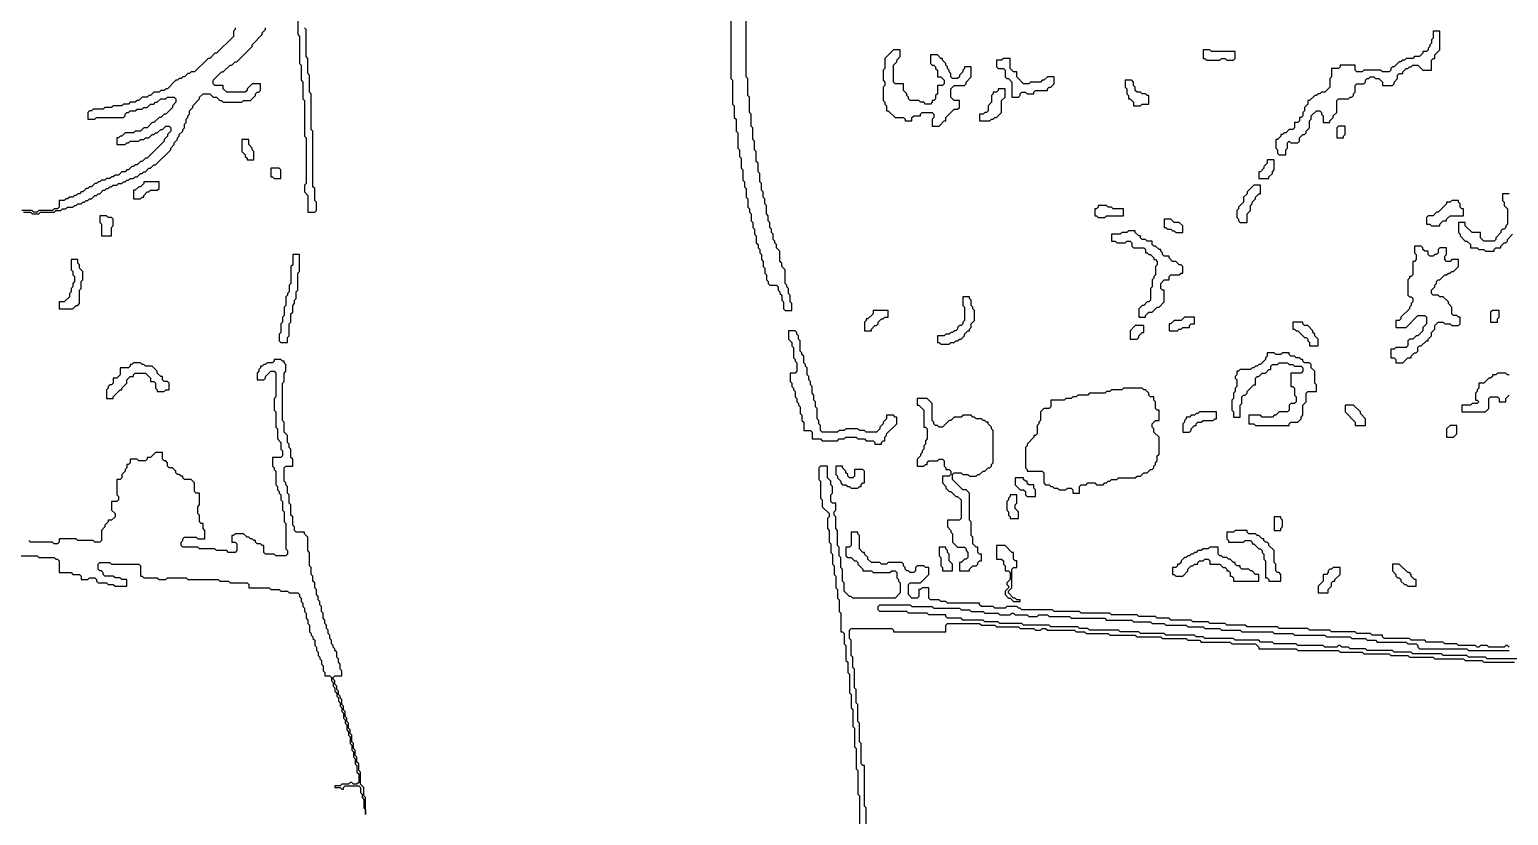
# Model space of a CAD drawing. Header units: metres. Extents: x 0 to 500, y 0 to 703.
# Drawn here: x 272.3 to 381.6, y 258.6 to 316.6 of the extents above; entities that cross this region are included whole.
import ezdxf

# ---------------------------------------------------------------- set-up
doc = ezdxf.new("R2010")
doc.units = ezdxf.units.M

msp = doc.modelspace()

# ---------------------------------------------------------------- linework, layer by layer
for points in [[(324.125, 318), (324.125, 313), (324.25, 312.875), (324.25, 311.125), (324.375, 311), (324.375, 310.125), (324.5, 310), (324.5, 309.125), (324.625, 309), (324.625, 307.875), (324.75, 307.75), (324.75, 307.25), (324.875, 307.125), (324.875, 306.375), (325, 306.25), (325, 305.5), (325.125, 305.375), (325.125, 305), (325.25, 304.875), (325.25, 304.25), (325.375, 304.125), (325.375, 303.5), (325.5, 303.375), (325.5, 303.125), (325.625, 303), (325.625, 302.5), (325.75, 302.375), (325.75, 302), (325.875, 301.875), (325.875, 301.5), (326, 301.375), (326, 300.875), (326.125, 300.75), (326.125, 300.5), (326.25, 300.375), (326.25, 300.125), (326.375, 300), (326.375, 299.625), (326.5, 299.5), (326.5, 299.125), (326.625, 299), (326.625, 298.625), (326.75, 298.5), (326.75, 298.125), (326.875, 298), (326.875, 297.875), (327, 297.75), (327.5, 297.75), (327.625, 297.625), (327.625, 297.375), (327.75, 297.25), (327.75, 297.125), (327.875, 297), (327.875, 296.625), (328, 296.5), (328, 296), (328.125, 295.875), (328.625, 295.875), (328.625, 296.375), (328.5, 296.5), (328.5, 297), (328.375, 297.125), (328.375, 297.5), (328.25, 297.625), (328.25, 297.75), (328.125, 297.875), (328.125, 298.875), (327.875, 299.125), (327.875, 299.375), (327.75, 299.5), (327.75, 300.25), (327.5, 300.5), (327.5, 300.75), (327.375, 300.875), (327.375, 301), (327.25, 301.125), (327.25, 301.5), (327.125, 301.625), (327.125, 301.875), (327, 302), (327, 302.375), (326.875, 302.5), (326.875, 302.875), (326.75, 303), (326.75, 303.625), (326.625, 303.75), (326.625, 304.125), (326.5, 304.25), (326.5, 304.625), (326.375, 304.75), (326.375, 305.25), (326.25, 305.375), (326.25, 306), (326.125, 306.125), (326.125, 306.75), (326, 306.875), (326, 307.625), (325.875, 307.75), (325.875, 308.375), (325.75, 308.5), (325.75, 309.375), (325.625, 309.5), (325.625, 310.375), (325.5, 310.5), (325.5, 311.625), (325.375, 311.75), (325.375, 313), (325.25, 313.125), (325.25, 319.25)], [(292.125, 317.875), (292.125, 316.25), (292.25, 316.125), (292.25, 314.125), (292.375, 314), (292.375, 312.875), (292.5, 312.75), (292.5, 311.5), (292.625, 311.375), (292.625, 308.75), (292.75, 308.625), (292.75, 305.25), (292.625, 305.125), (292.625, 304.625), (292.875, 304.375), (292.875, 303.125), (293.375, 303.125), (293.5, 303.25), (293.5, 303.875), (293.375, 304), (293.375, 304.875), (293.25, 305), (293.25, 309.125), (293.125, 309.25), (293.125, 311.875), (293, 312), (293, 313.25), (292.875, 313.375), (292.875, 314.5), (292.75, 314.625), (292.75, 316.625), (292.625, 316.75)], [(287.5, 316.75), (287.5, 316.625), (287.375, 316.5), (287.375, 316.125), (286.125, 314.875), (286, 314.875), (285.625, 314.5), (285.5, 314.5), (284.5, 313.5), (284.25, 313.5), (284.125, 313.375), (284, 313.375), (283.75, 313.125), (283.625, 313.125), (283.5, 313), (283.375, 313), (283.25, 312.875), (283.125, 312.875), (282.5, 312.25), (282.375, 312.25), (282.25, 312.125), (282, 312.125), (281.875, 312), (281.5, 312), (281.25, 311.75), (281.125, 311.75), (281, 311.625), (280.625, 311.625), (280.375, 311.375), (280.25, 311.375), (280.125, 311.25), (279.75, 311.25), (279.625, 311.125), (279.25, 311.125), (279.125, 311), (278.5, 311), (278.375, 310.875), (277.875, 310.875), (277.75, 310.75), (277, 310.75), (276.875, 310.625), (276.75, 310.625), (276.625, 310.5), (276.625, 310), (277.125, 310), (277.25, 310.125), (279.25, 310.125), (279.375, 310.25), (279.375, 310.375), (279.5, 310.5), (279.625, 310.5), (279.75, 310.625), (280.125, 310.625), (280.25, 310.75), (280.625, 310.75), (280.75, 310.875), (281, 310.875), (281.25, 311.125), (281.5, 311.125), (281.625, 311.25), (281.75, 311.25), (282, 311.5), (282.375, 311.5), (282.5, 311.625), (283, 311.625), (283.125, 311.5), (283.125, 311.25), (282.875, 311), (282.875, 310.875), (282.375, 310.375), (282.25, 310.375), (282, 310.125), (281.875, 310.125), (281.5, 309.75), (281.375, 309.75), (281, 309.375), (280.75, 309.375), (280.5, 309.125), (280.125, 309.125), (280, 309), (279.375, 309), (279.125, 308.75), (279, 308.75), (278.875, 308.625), (278.75, 308.625), (278.75, 308.125), (279.375, 308.125), (279.5, 308.25), (279.625, 308.25), (279.75, 308.375), (280.375, 308.375), (280.5, 308.5), (280.75, 308.5), (280.875, 308.625), (281.125, 308.625), (281.375, 308.875), (281.5, 308.875), (281.625, 309), (281.75, 309), (282, 309.25), (282.125, 309.25), (282.375, 309.5), (282.625, 309.5), (282.75, 309.375), (282.75, 309.125), (282.5, 308.875), (282.5, 308.75), (282.25, 308.5), (282.25, 308.375), (281, 307.125), (280.875, 307.125), (280.625, 306.875), (280.5, 306.875), (280.25, 306.625), (280.125, 306.625), (280, 306.5), (279.875, 306.5), (279.625, 306.25), (279.5, 306.25), (279.375, 306.125), (279.125, 306.125), (278.875, 305.875), (278.625, 305.875), (278.5, 305.75), (278.375, 305.75), (278.25, 305.625), (278, 305.625), (277.875, 305.5), (277.625, 305.5), (277.5, 305.375), (277.375, 305.375), (277.25, 305.25), (277.125, 305.25), (276.875, 305), (276.75, 305), (276.625, 304.875), (276.5, 304.875), (276.25, 304.625), (276.125, 304.625), (276, 304.5), (275.875, 304.5), (275.75, 304.375), (275.625, 304.375), (275.5, 304.25), (275.25, 304.25), (275.125, 304.125), (275, 304.125), (274.875, 304), (274.5, 304), (274.5, 303.5), (274.375, 303.375), (274.125, 303.375), (274, 303.25), (273, 303.25), (272.875, 303.125), (272.625, 303.125), (272.5, 303.25), (271.75, 303.25)], [(271.875, 303.125), (272.375, 303.125), (272.5, 303), (273, 303), (273.125, 303.125), (274.125, 303.125), (274.25, 303.25), (274.625, 303.25), (274.75, 303.375), (275, 303.375), (275.125, 303.5), (275.5, 303.5), (275.625, 303.625), (275.75, 303.625), (275.875, 303.75), (276.125, 303.75), (276.25, 303.875), (276.375, 303.875), (276.5, 304), (276.625, 304), (276.75, 304.125), (276.875, 304.125), (277.125, 304.375), (277.25, 304.375), (277.375, 304.5), (277.5, 304.5), (277.75, 304.75), (277.875, 304.75), (278, 304.875), (278.125, 304.875), (278.25, 305), (278.375, 305), (278.5, 305.125), (278.75, 305.125), (278.875, 305.25), (279.125, 305.25), (279.25, 305.375), (279.375, 305.375), (279.5, 305.5), (279.625, 305.5), (279.75, 305.625), (280, 305.625), (280.125, 305.75), (280.25, 305.75), (280.5, 306), (280.625, 306), (280.75, 306.125), (280.875, 306.125), (281.125, 306.375), (281.25, 306.375), (281.5, 306.625), (281.625, 306.625), (282.75, 307.75), (282.75, 307.875), (283, 308.125), (283, 308.25), (283.25, 308.5), (283.25, 308.625), (283.375, 308.75), (283.375, 308.875), (283.625, 309.125), (283.625, 309.25), (283.75, 309.375), (283.75, 309.625), (283.875, 309.75), (283.875, 310), (284, 310.125), (284, 310.25), (284.125, 310.375), (284.125, 310.625), (284.375, 310.875), (284.375, 311), (284.875, 311.5), (284.875, 311.625), (285.125, 311.875), (285.625, 311.875), (285.875, 311.625), (286.125, 311.625), (286.375, 311.375), (286.5, 311.375), (286.625, 311.25), (288, 311.25), (288.125, 311.375), (288.625, 311.375), (289, 311.75), (289, 311.875), (289.125, 312), (289.25, 312), (289.375, 312.125), (289.375, 312.625), (288.75, 312.625), (288.375, 312.25), (288.375, 312.125), (288.25, 312), (286.875, 312), (286.625, 312.25), (286.625, 312.5), (286, 312.5), (285.875, 312.625), (285.875, 312.875), (286.5, 313.5), (286.625, 313.5), (287.125, 314), (287.25, 314), (287.5, 314.25), (287.625, 314.25), (288.75, 315.375), (288.75, 315.5), (289.5, 316.25), (289.5, 316.375), (289.75, 316.625), (289.75, 316.75)], [(381.625, 304.5), (381.125, 304.5), (381.125, 304), (381.25, 303.875), (381.25, 303.625), (381.5, 303.375), (381.5, 302.25), (381.375, 302.125), (381.375, 302), (381.25, 301.875), (381.125, 301.875), (381, 301.75), (381, 301.625), (380.625, 301.25), (380.625, 301.125), (380.5, 301), (379.75, 301), (379.5, 301.25), (379.5, 301.625), (378.875, 301.625), (378.375, 302.125), (378.375, 302.375), (377.875, 302.375), (377.875, 301.625), (378, 301.5), (378, 301.375), (378.375, 301), (378.5, 301), (378.75, 300.75), (378.75, 300.5), (379.25, 300.5), (379.375, 300.375), (379.75, 300.375), (379.875, 300.25), (380.5, 300.25), (380.5, 300.375), (380.625, 300.5), (381, 300.5), (381, 300.625), (381.25, 300.875), (381.375, 300.875), (381.5, 301), (381.5, 301.125), (381.875, 301.5)], [(270.5, 277.75), (272.875, 277.75), (273, 277.625), (274.125, 277.625), (274.25, 277.5), (274.375, 277.5), (274.5, 277.375), (274.5, 276.5), (275.375, 276.5), (275.5, 276.375), (276, 276.375), (276.125, 276.25), (276.125, 276), (276.625, 276), (276.75, 276.125), (277.125, 276.125), (277.25, 276), (277.25, 275.875), (277.375, 275.75), (278, 275.75), (278.125, 275.625), (278.5, 275.625), (278.625, 275.5), (279.5, 275.5), (279.5, 276), (279.125, 276), (279, 276.125), (278.625, 276.125), (278.5, 276.25), (277.875, 276.25), (277.75, 276.375), (277.75, 276.5), (277.625, 276.625), (277.5, 276.625), (277.375, 276.75), (277.375, 277.125), (277.5, 277.25), (278.25, 277.25), (278.375, 277.125), (280.375, 277.125), (280.5, 277), (280.5, 276.25), (280.625, 276.25), (280.75, 276.125), (281.75, 276.125), (281.875, 276), (282.375, 276), (282.5, 276.125), (283.875, 276.125), (284, 276), (286.25, 276), (286.375, 275.875), (287, 275.875), (287.125, 275.75), (288.375, 275.75), (288.5, 275.625), (288.5, 275.375), (290, 275.375), (290.125, 275.25), (290.75, 275.25), (290.875, 275.125), (291.375, 275.125), (291.5, 275), (292.125, 275), (292.25, 274.875), (292.25, 274.75), (292.375, 274.625), (292.375, 274.375), (292.5, 274.25), (292.5, 274), (292.625, 273.875), (292.625, 273.625), (292.75, 273.5), (292.75, 273.125), (292.875, 273), (292.875, 272.75), (293, 272.625), (293, 272.125), (293.125, 272), (293.125, 271.875), (293.25, 271.75), (293.25, 271.625), (293.375, 271.5), (293.375, 271.125), (293.5, 271), (293.5, 270.75), (293.625, 270.625), (293.625, 270.375), (293.75, 270.25), (293.75, 270.125), (293.875, 270), (293.875, 269.75), (294, 269.625), (294, 269.25), (294.125, 269.125), (294.125, 268.875), (294.5, 268.875), (294.625, 268.75), (294.625, 268.5), (294.75, 268.375), (294.75, 268.125), (294.875, 268), (294.875, 267.75), (295, 267.625), (295, 267.375), (295.125, 267.25), (295.125, 267), (295.25, 266.875), (295.25, 266.625), (295.375, 266.5), (295.375, 266.25), (295.5, 266.125), (295.5, 265.75), (295.625, 265.625), (295.625, 265.375), (295.75, 265.25), (295.75, 264.875), (295.875, 264.75), (295.875, 264.5), (296, 264.375), (296, 263.875), (296.125, 263.75), (296.125, 263.375), (296.25, 263.25), (296.25, 262.875), (296.375, 262.75), (296.375, 262.375), (296.5, 262.25), (296.5, 261.75), (296.625, 261.625), (296.625, 261), (296.5, 260.875), (296.25, 260.875), (296.125, 261), (296, 261), (295.875, 260.875), (295.375, 260.875), (295.25, 260.75), (294.875, 260.75), (294.875, 260.625), (295.25, 260.625), (295.375, 260.5), (295.5, 260.5), (295.5, 260.625), (295.625, 260.75), (296.625, 260.75), (296.75, 260.625), (296.75, 260.25), (296.875, 260.125), (296.875, 259.875), (297, 259.75), (297, 259.125), (297.125, 259), (297.125, 258.625), (297.125, 259.875), (297, 260), (297, 260.625), (296.75, 260.875), (296.75, 261.75), (296.625, 261.875), (296.625, 262.375), (296.5, 262.5), (296.5, 262.875), (296.375, 263), (296.375, 263.375), (296.25, 263.5), (296.25, 263.875), (296.125, 264), (296.125, 264.5), (296, 264.625), (296, 264.875), (295.875, 265), (295.875, 265.375), (295.75, 265.5), (295.75, 265.75), (295.625, 265.875), (295.625, 266.25), (295.5, 266.375), (295.5, 266.625), (295.375, 266.75), (295.375, 267.125), (295.25, 267.25), (295.25, 267.375), (295.125, 267.5), (295.125, 267.75), (295, 267.875), (295, 268.125), (294.875, 268.25), (294.875, 268.5), (294.75, 268.625), (294.75, 268.75), (294.875, 268.875), (295.375, 268.875), (295.375, 269.25), (295.25, 269.375), (295.25, 269.75), (295.125, 269.875), (295.125, 270.125), (295, 270.25), (295, 270.625), (294.875, 270.75), (294.875, 270.875), (294.75, 271), (294.75, 271.125), (294.625, 271.25), (294.625, 271.5), (294.5, 271.625), (294.5, 271.875), (294.375, 272), (294.375, 272.25), (294.25, 272.375), (294.25, 272.625), (294.125, 272.75), (294.125, 273), (294, 273.125), (294, 273.5), (293.875, 273.625), (293.875, 274), (293.75, 274.125), (293.75, 274.375), (293.625, 274.5), (293.625, 274.75), (293.5, 274.875), (293.5, 275.25), (293.375, 275.375), (293.375, 275.75), (293.25, 275.875), (293.25, 276.25), (293.125, 276.375), (293.125, 276.875), (293, 277), (293, 278), (292.875, 278.125), (292.875, 279.125), (292.625, 279.375), (292.625, 279.5), (292, 279.5), (291.875, 279.625), (291.875, 279.875), (291.75, 280), (291.75, 280.625), (291.625, 280.75), (291.625, 281.5), (291.5, 281.625), (291.5, 282.25), (291.375, 282.375), (291.375, 282.875), (291.25, 283), (291.25, 283.125), (291.125, 283.25), (291.125, 284.25), (291.25, 284.375), (291.75, 284.375), (291.75, 284.875), (291.625, 285), (291.625, 285.625), (291.5, 285.75), (291.5, 286), (291.375, 286.125), (291.375, 286.625), (291.125, 286.875), (291.125, 287.625), (291, 287.75), (291, 290.5), (291.125, 290.625), (291.125, 291.25), (291.25, 291.375), (291.25, 291.875), (291.125, 292), (291.125, 292.125), (291, 292.125), (290.875, 292.25), (290.375, 292.25), (290.375, 292.125), (290.25, 292), (289.875, 292), (289.75, 291.875), (289.625, 291.875), (289.5, 291.75), (289.375, 291.75), (289.375, 291.625), (289.25, 291.5), (289.25, 291.375), (289.125, 291.25), (289.125, 290.75), (289.625, 290.75), (289.75, 290.875), (289.75, 291), (290.125, 291.375), (290.375, 291.375), (290.5, 291.25), (290.5, 289.5), (290.375, 289.375), (290.375, 288.5), (290.5, 288.375), (290.5, 287.25), (290.625, 287.125), (290.625, 286.375), (290.875, 286.125), (290.875, 285.625), (291, 285.5), (291, 285.125), (290.875, 285), (290.25, 285), (290.25, 284.375), (290.375, 284.25), (290.375, 284.125), (290.5, 284), (290.5, 283), (290.625, 282.875), (290.625, 282.625), (290.75, 282.5), (290.75, 282.375), (290.875, 282.25), (290.875, 281.875), (291, 281.75), (291, 281.125), (291.125, 281), (291.125, 280.25), (291.25, 280.125), (291.25, 278.25), (291.375, 278.125), (291.375, 277.875), (291.25, 277.75), (290.5, 277.75), (290.375, 277.875), (289.75, 277.875), (289.625, 278), (289.625, 278.5), (289.5, 278.5), (289.375, 278.625), (289.125, 278.625), (289, 278.75), (289, 278.875), (288.875, 278.875), (288.75, 279), (288.625, 279), (288.5, 279.125), (288.375, 279.125), (288.125, 279.375), (287.5, 279.375), (287.375, 279.25), (287.25, 279.25), (287.25, 278.75), (287.5, 278.75), (287.625, 278.625), (287.625, 278.125), (287.5, 278), (287, 278), (286.875, 278.125), (286.125, 278.125), (286, 278.25), (284.875, 278.25), (284.75, 278.375), (283.625, 278.375), (283.5, 278.5), (283.5, 278.75), (283.625, 278.875), (283.625, 279), (283.75, 279.125), (284.625, 279.125), (284.75, 279), (285.25, 279), (285.25, 279.625), (285.125, 279.75), (285.125, 280.125), (285, 280.125), (284.875, 280.25), (284.875, 280.75), (284.75, 280.875), (284.75, 281.375), (284.875, 281.5), (284.875, 282.375), (284.625, 282.375), (284.5, 282.5), (284.5, 283.125), (284.25, 283.375), (283.75, 283.375), (283.625, 283.5), (283.625, 283.625), (283.5, 283.625), (283.375, 283.75), (283.25, 283.75), (283.125, 283.875), (283.125, 284), (282.875, 284.25), (282.625, 284.25), (282.5, 284.375), (282.5, 284.625), (282.375, 284.75), (282.25, 284.75), (282.125, 284.875), (282.125, 285.375), (281.625, 285.375), (281.25, 285), (281, 285), (281, 284.875), (280.875, 284.75), (280.375, 284.75), (280.25, 284.875), (279.75, 284.875), (279.75, 284.625), (279.625, 284.5), (279.5, 284.5), (279.5, 284.25), (279.375, 284.125), (279.375, 284), (279.125, 283.75), (279.125, 283.5), (279, 283.375), (278.75, 283.375), (278.75, 282.25), (278.875, 282.125), (278.875, 281.875), (278.75, 281.75), (278.375, 281.75), (278.375, 281.125), (278.625, 280.875), (278.625, 280.625), (278.375, 280.375), (278.125, 280.375), (278.125, 280.25), (277.875, 280), (277.875, 279.875), (277.625, 279.625), (277.625, 278.875), (277.5, 278.75), (277.125, 278.75), (277, 278.875), (275.875, 278.875), (275.75, 279), (274.5, 279), (274.5, 278.75), (274.375, 278.625), (274.125, 278.625), (274, 278.75), (272.375, 278.75), (272.25, 278.875)], [(381.625, 291.125), (381.5, 291.125), (381.375, 291.25), (380.75, 291.25), (380.625, 291.125), (380.375, 291.125), (380.375, 291), (380.25, 290.875), (380.125, 290.875), (379.75, 290.5), (379.375, 290.5), (379.375, 290.125), (379.25, 290), (379.25, 289.875), (379.125, 289.75), (379.125, 289.25), (379.25, 289.25), (379.375, 289.125), (379.25, 289), (378.875, 289), (378.75, 288.875), (378.125, 288.875), (378.125, 288.375), (379.875, 288.375), (380.125, 288.625), (380.125, 289.375), (380.25, 289.5), (380.75, 289.5), (380.875, 289.375), (380.875, 289.125), (381.375, 289.125), (381.375, 289.375), (381.625, 289.625)], [(381.625, 271), (381.5, 271.125), (381.375, 271.125), (381.25, 271), (380.125, 271), (380, 271.125), (379.5, 271.125), (379.375, 271), (379.25, 271), (379.125, 271.125), (377.875, 271.125), (377.75, 271.25), (376.875, 271.25), (376.75, 271.375), (375.5, 271.375), (375.375, 271.5), (374.375, 271.5), (374.25, 271.625), (372.375, 271.625), (372.25, 271.75), (372.25, 271.875), (371.5, 271.875), (371.375, 272), (370.375, 272), (370.25, 272.125), (368.5, 272.125), (368.375, 272.25), (366.875, 272.25), (366.75, 272.375), (364.625, 272.375), (364.5, 272.5), (362.25, 272.5), (362.125, 272.625), (360.75, 272.625), (360.625, 272.75), (359.5, 272.75), (359.375, 272.875), (358.25, 272.875), (358.125, 273), (356.625, 273), (356.5, 273.125), (355.625, 273.125), (355.5, 273.25), (354.25, 273.25), (354.125, 273.375), (352.25, 273.375), (352.125, 273.5), (350, 273.5), (349.875, 273.625), (348, 273.625), (347.875, 273.75), (345.625, 273.75), (345.5, 273.875), (345.375, 273.875), (345.25, 274), (344.5, 274), (344.375, 273.875), (343.625, 273.875), (343.5, 274), (342.625, 274), (342.5, 274.125), (342.5, 274.25), (340.125, 274.25), (340, 274.375), (339.625, 274.375), (339.5, 274.5), (338.875, 274.5), (338.75, 274.625), (338.75, 275.375), (338.25, 275.375), (338.125, 275.25), (338, 275.25), (338, 274.75), (337.875, 274.625), (337.5, 274.625), (337.25, 274.875), (337.25, 275.625), (337.375, 275.75), (338.125, 275.75), (338.75, 276.375), (338.75, 276.875), (338.5, 276.875), (338.375, 277), (337.875, 277), (337.75, 276.875), (337.75, 276.625), (337.625, 276.5), (337.375, 276.5), (337.25, 276.625), (337.125, 276.625), (337, 276.75), (337, 276.875), (336.875, 277), (336.875, 277.125), (336.75, 277.25), (335.75, 277.25), (335.625, 277.125), (335.25, 277.125), (335.125, 277.25), (334.5, 277.25), (334.25, 277.5), (334.25, 277.625), (334, 277.875), (334, 278), (333.875, 278), (333.625, 278.25), (333.625, 279.25), (333.5, 279.375), (333.5, 279.5), (333, 279.5), (333, 278.5), (332.875, 278.375), (332.625, 278.375), (332.625, 277.75), (332.75, 277.625), (333, 277.625), (333.25, 277.375), (333.375, 277.375), (333.5, 277.25), (333.5, 277.125), (333.875, 276.75), (333.875, 276.625), (334.5, 276.625), (334.625, 276.5), (335.875, 276.5), (336, 276.625), (336.25, 276.625), (336.375, 276.5), (336.375, 276.125), (336.5, 276), (336.5, 275.875), (336.625, 275.75), (336.625, 275), (336.25, 274.625), (333.125, 274.625), (333, 274.75), (332.875, 274.75), (332.5, 275.125), (332.5, 275.75), (332.375, 275.875), (332.375, 276.75), (332.25, 276.875), (332.25, 277.625), (332.125, 277.75), (332.125, 278.375), (332, 278.5), (332, 279.625), (331.875, 279.75), (331.875, 280.625), (331.75, 280.75), (331.75, 281), (331.875, 281.125), (331.875, 281.625), (331.625, 281.625), (331.5, 281.75), (331.5, 282.25), (331.625, 282.375), (331.625, 282.875), (331.5, 283), (331.5, 283.25), (331.25, 283.5), (331.25, 284.375), (330.75, 284.375), (330.625, 284.25), (330.625, 283.375), (330.75, 283.25), (330.75, 282), (330.875, 281.875), (330.875, 281.375), (331.375, 280.875), (331.375, 280.625), (331.25, 280.5), (331.25, 279.75), (331.375, 279.625), (331.375, 278.75), (331.5, 278.625), (331.5, 278), (331.625, 277.875), (331.625, 277.125), (331.75, 277), (331.75, 276.375), (331.875, 276.25), (331.875, 275.375), (332, 275.25), (332, 274.625), (332.125, 274.5), (332.125, 273.625), (332.25, 273.5), (332.25, 272.125), (332.375, 272.125), (332.5, 272), (332.5, 271.25), (332.625, 271.125), (332.625, 270), (332.75, 269.875), (332.75, 269.125), (332.875, 269), (332.875, 267.625), (333, 267.5), (333, 266.5), (333.125, 266.375), (333.125, 265.125), (333.25, 265), (333.25, 263.625), (333.375, 263.5), (333.375, 262), (333.5, 261.875), (333.5, 260.125), (333.625, 260), (333.625, 257.75)], [(382.75, 270.125), (380, 270.125), (379.875, 270.25), (378.625, 270.25), (378.5, 270.375), (376.75, 270.375), (376.625, 270.5), (374.5, 270.5), (374.375, 270.625), (373.125, 270.625), (373, 270.75), (371.125, 270.75), (371, 270.875), (369.875, 270.875), (369.75, 271), (369.25, 271), (369.125, 271.125), (369, 271.125), (368.875, 271), (368, 271), (367.875, 271.125), (366, 271.125), (365.875, 271.25), (364.25, 271.25), (364.125, 271.375), (363.25, 271.375), (363.125, 271.5), (361.375, 271.5), (361.25, 271.625), (359.125, 271.625), (359, 271.75), (358.5, 271.75), (358.375, 271.875), (356.25, 271.875), (356.125, 272), (354.375, 272), (354.25, 272.125), (352.875, 272.125), (352.75, 272.25), (350.625, 272.25), (350.5, 272.375), (349.875, 272.375), (349.75, 272.5), (347.75, 272.5), (347.625, 272.625), (345.75, 272.625), (345.625, 272.75), (344, 272.75), (343.875, 272.875), (342.875, 272.875), (342.75, 273), (341.25, 273), (341.125, 273.125), (340.125, 273.125), (340, 273.25), (340, 273.375), (338.75, 273.375), (338.625, 273.5), (337.25, 273.5), (337.125, 273.625), (335.125, 273.625), (335, 273.75), (335, 274), (335.125, 274.125), (337.375, 274.125), (337.5, 274), (339, 274), (339.125, 273.875), (341, 273.875), (341.125, 273.75), (341.75, 273.75), (341.875, 273.625), (342.75, 273.625), (342.875, 273.5), (343.875, 273.5), (344, 273.375), (344.75, 273.375), (344.875, 273.5), (345, 273.5), (345.125, 273.375), (346, 273.375), (346.125, 273.25), (346.75, 273.25), (346.875, 273.375), (347.5, 273.375), (347.625, 273.25), (349.125, 273.25), (349.25, 273.125), (351.75, 273.125), (351.875, 273), (353.75, 273), (353.875, 272.875), (355.125, 272.875), (355.25, 272.75), (356.125, 272.75), (356.25, 272.625), (357.75, 272.625), (357.875, 272.5), (359, 272.5), (359.125, 272.375), (360.25, 272.375), (360.375, 272.25), (361.75, 272.25), (361.875, 272.125), (364.125, 272.125), (364.25, 272), (365.625, 272), (365.75, 271.875), (368, 271.875), (368.125, 271.75), (369.875, 271.75), (370, 271.625), (371, 271.625), (371.125, 271.5), (371.75, 271.5), (371.875, 271.375), (374, 271.375), (374.125, 271.25), (374.75, 271.25), (374.875, 271.125), (374.875, 271), (375, 270.875), (378.5, 270.875), (378.625, 270.75), (381.625, 270.75)], [(334.125, 257.75), (334.125, 259.125), (334, 259.25), (334, 262.25), (333.875, 262.25), (333.75, 262.375), (333.75, 263.875), (333.625, 264), (333.625, 265.375), (333.5, 265.5), (333.5, 266.75), (333.375, 266.875), (333.375, 267.875), (333.25, 268), (333.25, 269.375), (333.125, 269.5), (333.125, 270.25), (333, 270.375), (333, 271.5), (332.875, 271.625), (332.875, 272.25), (333, 272.375), (336, 272.375), (336.125, 272.25), (336.125, 272.125), (340, 272.125), (340, 272.625), (340.125, 272.75), (342.5, 272.75), (342.625, 272.625), (343.625, 272.625), (343.75, 272.5), (345.375, 272.5), (345.5, 272.375), (346.5, 272.375), (346.625, 272.25), (347, 272.25), (347.125, 272.375), (347.375, 272.375), (347.5, 272.25), (349.5, 272.25), (349.625, 272.125), (350.25, 272.125), (350.375, 272), (352, 272), (352.125, 271.875), (354, 271.875), (354.125, 271.75), (355.875, 271.75), (356, 271.625), (357.75, 271.625), (357.875, 271.5), (358.75, 271.5), (358.875, 271.375), (361, 271.375), (361.125, 271.25), (362.875, 271.25), (363.125, 271), (363.125, 270.875), (365.875, 270.875), (366, 270.75), (369, 270.75), (369.125, 270.625), (370.75, 270.625), (370.875, 270.5), (372.75, 270.5), (372.875, 270.375), (374.125, 270.375), (374.25, 270.25), (376, 270.25), (376.125, 270.125), (378.25, 270.125), (378.375, 270), (379.625, 270), (379.75, 269.875), (382, 269.875)]]:
    msp.add_lwpolyline(points)
for points in [[(376, 316.5), (376, 316), (375.875, 315.875), (375.875, 315.625), (375.75, 315.5), (375.75, 315.375), (375.625, 315.25), (375.625, 315.125), (375.5, 315), (375.25, 315), (375.25, 314.875), (375, 314.625), (374.625, 314.625), (374.5, 314.5), (374, 314.5), (373.875, 314.375), (373.75, 314.375), (373.625, 314.25), (373.5, 314.25), (373.125, 313.875), (373, 313.875), (372.875, 313.75), (372.875, 313.625), (372.75, 313.5), (372.25, 313.5), (372.125, 313.625), (370.875, 313.625), (370.75, 313.5), (370.375, 313.5), (370.25, 313.625), (370.25, 314), (369.125, 314), (369.125, 313.875), (369, 313.75), (368.5, 313.75), (368.5, 313.125), (368.375, 313), (368.375, 312.375), (368, 312), (367.75, 312), (367.625, 311.875), (367.5, 311.875), (367.375, 311.75), (367.25, 311.75), (366.875, 311.375), (366.75, 311.375), (366.75, 311.125), (366.5, 310.875), (366.5, 310.625), (366.375, 310.5), (366.375, 310.25), (366.25, 310.125), (366.125, 310.125), (366.125, 309.875), (366, 309.75), (365.75, 309.75), (365.75, 309.375), (365.625, 309.25), (365.375, 309.25), (365.125, 309), (365, 309), (364.875, 308.875), (364.75, 308.875), (364.75, 308.75), (364.5, 308.5), (364.375, 308.5), (364.375, 307.875), (364.5, 307.75), (364.5, 307.5), (364.625, 307.375), (365.125, 307.375), (365.125, 307.75), (365.25, 307.875), (365.25, 308.25), (365.375, 308.375), (365.5, 308.25), (366, 308.25), (366.125, 308.375), (366.125, 308.625), (366.375, 308.875), (366.5, 308.875), (366.625, 309), (366.625, 309.125), (366.875, 309.375), (366.875, 309.875), (367, 310), (367, 310.25), (367.375, 310.625), (367.625, 310.625), (367.75, 310.5), (367.75, 310.375), (367.875, 310.25), (367.875, 309.75), (368.375, 309.75), (368.375, 309.875), (368.625, 310.125), (368.625, 310.25), (368.875, 310.5), (368.875, 311.375), (369, 311.5), (369.75, 311.5), (369.875, 311.625), (370, 311.625), (370.125, 311.75), (370.125, 311.875), (370.25, 312), (370.25, 312.5), (370.375, 312.625), (370.875, 312.625), (371, 312.75), (371, 312.875), (371.125, 313), (371.25, 313), (371.375, 313.125), (371.625, 313.125), (371.75, 313), (372, 313), (372.25, 312.75), (372.25, 312.5), (373, 312.5), (373.125, 312.625), (373.125, 312.75), (373.375, 313), (373.375, 313.25), (373.5, 313.375), (373.75, 313.375), (373.75, 313.5), (374, 313.75), (374.125, 313.75), (374.25, 313.875), (374.375, 313.875), (374.5, 314), (374.875, 314), (375.25, 313.625), (375.875, 313.625), (375.875, 314.375), (376, 314.5), (376.125, 314.5), (376.125, 314.75), (376.5, 315.125), (376.5, 316.5)], [(336.125, 315.125), (335.5, 314.5), (335.5, 313.75), (335.375, 313.625), (335.375, 312.875), (335.5, 312.75), (335.5, 312.5), (335.375, 312.375), (335.375, 311.375), (335.5, 311.25), (335.5, 311.125), (335.625, 311), (335.625, 310.625), (335.75, 310.625), (336.25, 310.125), (336.875, 310.125), (337, 310), (337, 309.875), (337.5, 309.875), (337.5, 310.125), (337.625, 310.25), (338.125, 310.25), (338.125, 310.375), (338.25, 310.5), (339, 310.5), (339.125, 310.375), (339.125, 310.125), (339, 310), (339, 309.5), (339.5, 309.5), (339.875, 309.875), (340, 309.875), (340, 310.125), (340.625, 310.75), (340.875, 310.75), (341, 310.875), (341, 311.375), (340.625, 311.375), (340.375, 311.625), (340.375, 312.25), (340.625, 312.5), (341.375, 312.5), (341.5, 312.625), (341.5, 312.75), (341.875, 313.125), (341.875, 313.875), (341.375, 313.875), (341.375, 313.75), (341.25, 313.625), (341.25, 313.5), (341, 313.25), (341, 313.125), (340.875, 313), (340.5, 313), (340.375, 313.125), (340.375, 313.375), (340.25, 313.5), (340.25, 313.625), (340.125, 313.75), (340.125, 313.875), (340, 314), (340, 314.125), (339.75, 314.375), (339.75, 314.5), (339.625, 314.5), (339.375, 314.75), (338.875, 314.75), (338.875, 314.125), (339, 314), (339.125, 314), (339.25, 313.875), (339.25, 313.75), (339.375, 313.625), (339.375, 313.125), (339.625, 313.125), (339.875, 312.875), (339.875, 312.625), (339.75, 312.5), (339.375, 312.5), (339.375, 311.875), (339.25, 311.75), (339.25, 311.5), (339.125, 311.375), (339, 311.375), (339, 311.25), (338.875, 311.125), (338.5, 311.125), (338.375, 311.25), (338.125, 311.25), (338, 311.375), (337.375, 311.375), (337.25, 311.5), (337.25, 311.625), (337.125, 311.75), (337.125, 311.875), (336.875, 312.125), (336.875, 312.625), (336.25, 312.625), (336.125, 312.75), (336.125, 314), (336.375, 314.25), (336.375, 314.375), (336.625, 314.625), (336.625, 315.125)], [(359, 315.125), (359, 314.5), (359.125, 314.5), (359.25, 314.375), (360.25, 314.375), (360.375, 314.5), (360.625, 314.5), (360.75, 314.375), (361.25, 314.375), (361.375, 314.5), (361.375, 315), (359.625, 315), (359.5, 315.125)], [(344.25, 314.5), (344.125, 314.375), (343.75, 314.375), (343.75, 313.875), (343.875, 313.75), (344.25, 313.75), (344.375, 313.625), (344.375, 313.125), (344.5, 313), (344.625, 313), (344.875, 312.75), (344.875, 311.625), (345.375, 311.625), (345.5, 311.75), (345.5, 311.875), (345.625, 312), (345.875, 312), (346, 311.875), (346.5, 311.875), (346.5, 312), (346.625, 312.125), (347.5, 312.125), (347.5, 312.25), (347.625, 312.375), (347.75, 312.375), (348, 312.625), (348, 313.125), (347.5, 313.125), (347.25, 312.875), (347.125, 312.875), (347, 312.75), (346.25, 312.75), (346.125, 312.625), (345.75, 312.625), (345.25, 313.125), (345.25, 313.5), (345, 313.5), (344.75, 313.75), (344.75, 314.5)], [(353.25, 312.875), (353.25, 312.375), (353.375, 312.25), (353.375, 311.875), (353.5, 311.75), (353.5, 311.5), (353.625, 311.5), (353.875, 311.25), (353.875, 311), (354.375, 311), (354.5, 311.125), (355, 311.125), (355, 311.75), (354.875, 311.75), (354.75, 311.875), (354.5, 311.875), (354.375, 312), (354.125, 312), (354, 312.125), (354, 312.375), (353.875, 312.5), (353.875, 312.75), (353.75, 312.875)], [(343.875, 312.25), (343.875, 312.125), (343.75, 312), (343.5, 312), (343.5, 311.875), (343.375, 311.75), (343.375, 311.25), (343.125, 311), (343.125, 310.625), (343, 310.5), (342.875, 310.5), (342.75, 310.375), (342.5, 310.375), (342.5, 309.875), (343.25, 309.875), (343.375, 310), (343.5, 310), (343.625, 310.125), (343.75, 310.125), (344.125, 310.5), (344.125, 311.375), (344.375, 311.625), (344.375, 312.25)], [(369, 309.5), (368.875, 309.375), (368.875, 308.625), (369.375, 308.625), (369.375, 308.75), (369.5, 308.875), (369.5, 309.5)], [(288, 308.5), (288, 307.625), (288.25, 307.375), (288.25, 307.25), (288.375, 307.125), (288.375, 307), (288.875, 307), (288.875, 307.625), (288.75, 307.75), (288.75, 307.875), (288.5, 308.125), (288.5, 308.5)], [(363.75, 307), (363.75, 306.75), (363.5, 306.5), (363.5, 306.375), (363.25, 306.125), (363.125, 306.125), (363.125, 305.625), (363.875, 305.625), (363.875, 305.75), (364.125, 306), (364.125, 306.125), (364.25, 306.25), (364.25, 307)], [(290.125, 306.375), (290.125, 305.75), (290.25, 305.75), (290.375, 305.625), (290.875, 305.625), (290.875, 306.25), (290.75, 306.375)], [(280.75, 305.375), (280.75, 305.25), (280.5, 305), (280.375, 305), (280.125, 304.75), (280, 304.75), (280, 304.125), (280.5, 304.125), (280.625, 304.25), (280.75, 304.25), (280.75, 304.375), (281, 304.625), (281.125, 304.625), (281.25, 304.75), (281.75, 304.75), (281.875, 304.875), (281.875, 305.375)], [(362.75, 305.125), (362.25, 304.625), (362.25, 304.5), (362, 304.25), (362, 303.875), (361.625, 303.5), (361.625, 303.375), (361.5, 303.25), (361.5, 302.75), (361.625, 302.625), (361.625, 302.5), (361.75, 302.375), (362.25, 302.375), (362.25, 303), (362.5, 303.25), (362.5, 303.625), (362.625, 303.75), (362.625, 303.875), (362.875, 304.125), (362.875, 304.25), (363.125, 304.5), (363.25, 304.5), (363.25, 305.125)], [(377.375, 304), (377.25, 303.875), (377, 303.875), (377, 303.75), (376.375, 303.125), (376.25, 303.125), (376, 302.875), (375.625, 302.875), (375.5, 302.75), (375.5, 302.25), (375.75, 302.25), (375.875, 302.125), (376.5, 302.125), (376.5, 302.25), (376.75, 302.5), (377, 302.5), (377, 302.625), (377.25, 302.875), (378.25, 302.875), (378.25, 303.375), (378.125, 303.375), (378, 303.5), (378, 303.75), (377.875, 303.875), (377.875, 304)], [(277.5, 302.875), (277.5, 302.375), (277.625, 302.25), (277.625, 301.375), (278.375, 301.375), (278.375, 302), (278.5, 302.125), (278.5, 302.625), (278.375, 302.75), (278.125, 302.75), (278, 302.875)], [(351.25, 303.625), (351.25, 303.5), (351.125, 303.375), (351, 303.375), (351, 302.875), (351.125, 302.875), (351.25, 302.75), (351.75, 302.75), (351.875, 302.875), (353.125, 302.875), (353.125, 303.375), (352.375, 303.375), (352.25, 303.5), (352, 303.5), (351.875, 303.625)], [(356.125, 302.625), (356.125, 302), (356.25, 302), (356.375, 301.875), (356.625, 301.875), (356.75, 301.75), (356.875, 301.75), (357, 301.625), (357.5, 301.625), (357.5, 302.125), (357.25, 302.375), (356.875, 302.375), (356.625, 302.625)], [(353.5, 301.75), (353.375, 301.625), (353, 301.625), (352.875, 301.5), (352.25, 301.5), (352.25, 301), (352.5, 301), (352.625, 300.875), (353.25, 300.875), (353.375, 301), (353.625, 301), (353.75, 300.875), (353.75, 300.625), (353.875, 300.5), (354.625, 300.5), (354.75, 300.375), (354.75, 300.125), (354.875, 300.125), (355, 300), (355.125, 300), (355.375, 299.75), (355.375, 299.625), (355.5, 299.625), (355.625, 299.5), (355.625, 299.25), (355.5, 299.125), (355.5, 298.5), (355.375, 298.375), (355.375, 298.25), (355.25, 298.125), (355.25, 297.625), (355.125, 297.5), (355.125, 296.625), (355, 296.5), (354.875, 296.5), (354.625, 296.25), (354.5, 296.25), (354.25, 296), (354.25, 295.375), (354.75, 295.375), (354.75, 295.5), (355, 295.75), (355.25, 295.75), (355.625, 296.125), (355.75, 296.125), (356.125, 296.5), (356.125, 297.375), (356, 297.375), (355.875, 297.5), (355.875, 297.875), (356.125, 298.125), (356.5, 298.125), (356.5, 298.375), (356.625, 298.5), (357.25, 298.5), (357.375, 298.625), (357.5, 298.625), (357.5, 299.125), (357.375, 299.25), (357.25, 299.25), (357, 299.5), (356.75, 299.5), (356.5, 299.75), (356.5, 299.875), (356.125, 299.875), (356, 300), (356, 300.125), (355.875, 300.25), (355.875, 300.375), (355.75, 300.375), (355.5, 300.625), (355.375, 300.625), (355.25, 300.75), (355.25, 301), (354.875, 301), (354.75, 301.125), (354.5, 301.125), (354.375, 301.25), (354.375, 301.375), (354.25, 301.375), (354, 301.625), (354, 301.75)], [(374.625, 300.625), (374.625, 300.125), (374.75, 300), (374.75, 299.625), (374.625, 299.5), (374.5, 299.5), (374.5, 298.5), (374.375, 298.375), (374.25, 298.375), (374.25, 298.25), (374.125, 298.125), (374.125, 297), (374.25, 296.875), (374.375, 296.875), (374.5, 296.75), (374.5, 296.5), (374.375, 296.375), (374.375, 296.25), (374.25, 296.125), (374.25, 296), (373.625, 295.375), (373.625, 295.25), (373.5, 295.125), (373.25, 295.125), (373.25, 294.625), (374, 294.625), (374.875, 295.5), (375.375, 295.5), (375.5, 295.375), (375.5, 294.875), (375.25, 294.625), (375.25, 294.375), (374.875, 294), (374.75, 294), (374.5, 293.75), (374.25, 293.75), (374.125, 293.625), (374.125, 293.25), (374, 293.125), (373.25, 293.125), (373.125, 293), (372.875, 293), (372.875, 292.375), (373.125, 292.375), (373.25, 292.25), (373.25, 292), (373.75, 292), (374.125, 292.375), (374.375, 292.375), (374.375, 292.5), (374.625, 292.75), (374.75, 292.75), (374.875, 292.875), (374.875, 293.125), (375, 293.25), (375.125, 293.25), (375.5, 293.625), (375.625, 293.625), (375.625, 293.75), (375.875, 294), (375.875, 294.25), (376.125, 294.5), (376.125, 294.75), (376.375, 295), (376.75, 295), (376.875, 294.875), (377.25, 294.875), (377.375, 294.75), (377.875, 294.75), (378, 294.875), (378, 295.375), (377.875, 295.375), (377.75, 295.5), (377.5, 295.5), (377.375, 295.625), (377.375, 296.125), (377.125, 296.375), (377.125, 296.5), (376.75, 296.875), (376.5, 296.875), (376.375, 297), (376, 297), (375.875, 297.125), (375.875, 297.375), (376.125, 297.625), (376.125, 297.75), (376.25, 297.875), (376.25, 298), (376.375, 298.125), (376.5, 298.125), (376.875, 298.5), (377, 298.5), (377.125, 298.625), (377.25, 298.625), (377.375, 298.75), (377.5, 298.75), (377.875, 299.125), (377.875, 299.625), (377.375, 299.625), (377.25, 299.5), (377, 299.5), (376.875, 299.625), (376.875, 299.875), (377, 300), (377, 300.5), (376.5, 300.5), (376.375, 300.375), (376.375, 300.125), (376.25, 300), (376.125, 300), (376, 299.875), (375.75, 299.875), (375.625, 300), (375.625, 300.25), (375.375, 300.25), (375.25, 300.375), (375.25, 300.5), (375.125, 300.625)], [(275.375, 299.625), (275.375, 298.875), (275.5, 298.75), (275.5, 298.5), (275.625, 298.375), (275.625, 298), (275.5, 297.875), (275.5, 297.625), (275.375, 297.5), (275.375, 297.25), (275.25, 297.125), (275.25, 296.875), (274.875, 296.5), (274.5, 296.5), (274.5, 296), (275.5, 296), (275.75, 296.25), (275.875, 296.25), (276, 296.375), (276, 297.375), (276.125, 297.5), (276.125, 298), (276.25, 298.125), (276.25, 298.75), (276, 299), (276, 299.25), (275.875, 299.375), (275.875, 299.625)], [(291.75, 300), (291.75, 299.25), (291.625, 299.125), (291.625, 297.875), (291.5, 297.75), (291.5, 297.25), (291.375, 297.125), (291.375, 297), (291.25, 296.875), (291.25, 296.25), (291.125, 296.125), (291.125, 295.5), (291, 295.375), (291, 295), (290.875, 294.875), (290.875, 294.25), (290.75, 294.125), (290.75, 293.625), (290.875, 293.5), (291.375, 293.5), (291.375, 293.875), (291.5, 294), (291.5, 294.875), (291.625, 295), (291.625, 295.625), (291.75, 295.75), (291.75, 296.25), (291.875, 296.375), (291.875, 296.625), (292, 296.75), (292, 297.25), (292.125, 297.375), (292.125, 298.625), (292.25, 298.75), (292.25, 300)], [(341.25, 296.875), (341.25, 296.25), (341.375, 296.125), (341.375, 295.125), (341.25, 295), (341.25, 294.875), (341.125, 294.75), (341, 294.75), (340.875, 294.625), (340.875, 294.5), (340.75, 294.375), (340.625, 294.375), (340.5, 294.25), (340.375, 294.25), (340.25, 294.125), (340, 294.125), (339.875, 294), (339.375, 294), (339.375, 293.5), (339.5, 293.5), (339.625, 293.375), (340.25, 293.375), (340.375, 293.5), (340.625, 293.5), (340.75, 293.625), (340.875, 293.625), (341, 293.75), (341.125, 293.75), (341.375, 294), (341.375, 294.125), (341.625, 294.375), (341.75, 294.375), (341.75, 294.5), (341.875, 294.625), (341.875, 294.875), (342.125, 295.125), (342.125, 295.875), (342, 296), (342, 296.125), (341.875, 296.25), (341.875, 296.625), (341.75, 296.75), (341.75, 296.875)], [(334.625, 295.875), (334.625, 295.625), (334.25, 295.25), (334.125, 295.25), (334.125, 295.125), (334, 295), (334, 294.375), (334.5, 294.375), (334.5, 294.5), (334.75, 294.75), (334.875, 294.75), (335, 294.875), (335, 295), (335.25, 295.25), (335.375, 295.25), (335.5, 295.375), (335.75, 295.375), (335.75, 295.875)], [(357.625, 295.375), (357.375, 295.125), (356.875, 295.125), (356.625, 294.875), (356.5, 294.875), (356.5, 294.375), (357.125, 294.375), (357.25, 294.5), (357.375, 294.5), (357.5, 294.625), (358, 294.625), (358, 294.75), (358.125, 294.875), (358.375, 294.875), (358.375, 295.375)], [(365.625, 295), (365.625, 294.5), (365.75, 294.5), (365.875, 294.375), (366, 294.375), (366.5, 293.875), (366.625, 293.875), (366.75, 293.75), (366.75, 293.625), (366.875, 293.5), (366.875, 293.25), (367.5, 293.25), (367.5, 293.75), (367.25, 294), (367.25, 294.125), (367.125, 294.25), (367.125, 294.375), (366.75, 294.75), (366.5, 294.75), (366.375, 294.875), (366.375, 295)], [(380.375, 295.875), (380.25, 295.75), (380.25, 295), (380.75, 295), (380.75, 295.25), (380.875, 295.375), (380.875, 295.875)], [(328.375, 294.375), (328.375, 293.75), (328.625, 293.5), (328.625, 293.25), (328.75, 293.125), (328.75, 292.375), (328.875, 292.25), (328.875, 292.125), (329, 292), (329, 291.375), (328.875, 291.25), (328.5, 291.25), (328.5, 290.625), (328.625, 290.5), (328.625, 290.25), (328.75, 290.125), (328.75, 290), (328.875, 289.875), (328.875, 289.5), (329, 289.375), (329, 289.125), (329.125, 289), (329.125, 288.875), (329.25, 288.75), (329.25, 288.25), (329.375, 288.125), (329.375, 287.75), (329.5, 287.625), (329.5, 287), (330, 287), (330.125, 286.875), (330.125, 286.375), (330.75, 286.375), (330.875, 286.25), (332, 286.25), (332.125, 286.375), (332.5, 286.375), (332.625, 286.5), (333.375, 286.5), (333.5, 286.375), (334, 286.375), (334.125, 286.25), (334.625, 286.25), (334.75, 286.125), (334.75, 286), (335.25, 286), (335.25, 286.125), (335.375, 286.25), (335.5, 286.25), (335.5, 286.5), (335.625, 286.625), (335.625, 286.75), (336.375, 287.5), (336.375, 288), (336.25, 288), (336.125, 288.125), (335.625, 288.125), (335.625, 287.875), (335.375, 287.625), (335.375, 287.5), (335.125, 287.25), (335.125, 287.125), (334.875, 286.875), (334.125, 286.875), (334, 287), (333.625, 287), (333.5, 287.125), (332.625, 287.125), (332.5, 287), (332.125, 287), (332, 286.875), (330.875, 286.875), (330.75, 287), (330.75, 287.375), (330.625, 287.5), (330.625, 287.75), (330.5, 287.875), (330.5, 288.625), (330.375, 288.75), (330.375, 289.125), (330.25, 289.25), (330.25, 289.625), (330.125, 289.75), (330.125, 290.25), (330, 290.375), (330, 290.625), (329.875, 290.75), (329.875, 291), (329.75, 291.125), (329.75, 291.625), (329.625, 291.75), (329.625, 291.875), (329.5, 292), (329.5, 292.5), (329.375, 292.625), (329.375, 292.75), (329.25, 292.875), (329.25, 293.625), (329.125, 293.75), (329.125, 294), (329, 294.125), (329, 294.25), (328.875, 294.375)], [(354, 294.75), (353.625, 294.375), (353.625, 293.75), (354.125, 293.75), (354.25, 293.875), (354.25, 294), (354.5, 294.25), (354.625, 294.25), (354.625, 294.75)], [(280, 292), (279.875, 291.875), (279.75, 291.875), (279.75, 291.75), (279.625, 291.625), (279, 291.625), (279, 291.125), (278.75, 290.875), (278.5, 290.875), (278.5, 290.5), (278.375, 290.375), (278.25, 290.375), (278.125, 290.25), (278.125, 290.125), (278, 290), (278, 289.375), (278.5, 289.375), (278.5, 289.5), (279, 290), (279.125, 290), (279.125, 290.125), (279.5, 290.5), (279.5, 290.75), (279.75, 291), (280, 291), (280, 291.125), (280.125, 291.25), (280.875, 291.25), (281.25, 290.875), (281.25, 290.625), (281.5, 290.625), (281.625, 290.5), (281.625, 290.125), (281.75, 290), (281.75, 289.875), (282.25, 289.875), (282.375, 290), (282.625, 290), (282.625, 290.5), (282.5, 290.625), (282.25, 290.625), (282.125, 290.75), (282.125, 291), (282, 291), (281.75, 291.25), (281.75, 291.375), (281.375, 291.75), (280.875, 291.75), (280.75, 291.875), (280.625, 291.875), (280.5, 292)], [(363.75, 292.75), (363.75, 292.5), (363.625, 292.375), (363.625, 292.25), (363.25, 291.875), (363.125, 291.875), (363, 291.75), (362.875, 291.75), (362.75, 291.625), (362.625, 291.625), (362.5, 291.5), (361.75, 291.5), (361.625, 291.375), (361.5, 291.375), (361.5, 291.125), (361.375, 291), (361.375, 290.875), (361.5, 290.75), (361.5, 290.25), (361.375, 290.125), (361.375, 289.875), (361.25, 289.75), (361.25, 289.375), (361.125, 289.25), (361.125, 288.5), (361.25, 288.375), (361.25, 288), (361.75, 288), (361.75, 288.875), (361.875, 289), (361.875, 289.5), (362, 289.625), (362.125, 289.625), (362.25, 289.75), (362.25, 289.875), (362.75, 290.375), (362.875, 290.375), (362.875, 290.875), (363, 291), (363.125, 291), (363.375, 291.25), (363.625, 291.25), (363.875, 291.5), (364, 291.5), (364, 291.75), (364.125, 291.875), (364.5, 291.875), (364.625, 292), (365.25, 292), (365.375, 291.875), (365.625, 291.875), (365.75, 291.75), (366.25, 291.75), (366.375, 291.625), (366.375, 291.375), (366.25, 291.25), (365.5, 291.25), (365.5, 290.25), (365.625, 290.25), (365.75, 290.125), (365.75, 289.625), (365.875, 289.5), (365.875, 289.125), (365.75, 289), (365.5, 289), (365.375, 288.875), (365.375, 288.5), (365.25, 288.375), (364.625, 288.375), (364.375, 288.125), (364.25, 288.125), (364.125, 288), (363.375, 288), (363.25, 288.125), (362.375, 288.125), (362.375, 287.5), (362.75, 287.5), (362.875, 287.375), (365.375, 287.375), (365.375, 287.5), (365.5, 287.625), (366, 287.625), (366.25, 287.875), (366.25, 288), (366.375, 288.125), (366.375, 288.875), (366.625, 289.125), (366.625, 289.75), (366.75, 289.875), (367.375, 289.875), (367.375, 290.375), (367.25, 290.5), (367.25, 291.375), (367, 291.625), (367, 291.875), (366.875, 292), (366.5, 292), (366.375, 292.125), (366.375, 292.25), (366.25, 292.25), (366.125, 292.375), (365.875, 292.375), (365.75, 292.5), (365.5, 292.5), (365.375, 292.625), (365.375, 292.75), (364.875, 292.75), (364.75, 292.625), (364.375, 292.625), (364.25, 292.75)], [(353.125, 290.125), (353, 290), (352.25, 290), (352.125, 289.875), (351.875, 289.875), (351.75, 289.75), (350.625, 289.75), (350.5, 289.625), (349.75, 289.625), (349.625, 289.5), (349.375, 289.5), (349.25, 289.375), (348.875, 289.375), (348.75, 289.25), (347.75, 289.25), (347.75, 288.75), (347.625, 288.625), (347.25, 288.625), (347, 288.375), (347, 287.75), (346.875, 287.625), (346.875, 287.5), (346.75, 287.375), (346.75, 286.75), (346.625, 286.625), (346.5, 286.625), (346.5, 286.5), (346, 286), (346, 285.875), (345.875, 285.75), (345.875, 284.25), (346, 284.125), (346, 284), (347.125, 284), (347.25, 283.875), (347.25, 283.125), (347.375, 283), (347.625, 283), (347.75, 282.875), (347.875, 282.875), (348, 282.75), (348.25, 282.75), (348.375, 282.625), (348.875, 282.625), (349, 282.75), (349.25, 282.75), (349.375, 282.625), (349.375, 282.375), (349.875, 282.375), (349.875, 282.875), (350, 283), (350.375, 283), (350.5, 283.125), (351, 283.125), (351.125, 283), (351.625, 283), (351.75, 283.125), (351.875, 283.125), (352, 283.25), (352.125, 283.25), (352.25, 283.375), (352.625, 283.375), (352.75, 283.5), (354, 283.5), (354.125, 283.625), (354.375, 283.625), (354.625, 283.875), (354.875, 283.875), (355.125, 284.125), (355.25, 284.125), (355.375, 284.25), (355.375, 284.375), (355.5, 284.5), (355.5, 284.625), (355.625, 284.75), (355.625, 285.125), (355.75, 285.25), (355.75, 286.5), (355.375, 286.875), (355.375, 287.125), (355.25, 287.25), (355.25, 287.5), (355.5, 287.75), (355.75, 287.75), (355.75, 288.5), (355.625, 288.5), (355.5, 288.625), (355.5, 289.125), (355.375, 289.25), (355.375, 289.5), (355.125, 289.5), (355, 289.625), (355, 289.75), (354.75, 290), (354.625, 290), (354.5, 290.125)], [(337.875, 289.375), (337.875, 288.875), (338, 288.875), (338.375, 288.5), (338.375, 287.25), (338.5, 287.25), (338.625, 287.125), (338.625, 286.375), (338.5, 286.25), (338.5, 286), (338.375, 285.875), (338.375, 285.625), (338.25, 285.5), (338.25, 285.375), (338.125, 285.25), (338.125, 285.125), (337.875, 284.875), (337.875, 284.375), (338.375, 284.375), (338.5, 284.5), (338.625, 284.5), (338.625, 284.625), (338.75, 284.75), (339.375, 284.75), (339.5, 284.875), (339.75, 284.875), (339.875, 284.75), (339.875, 284.375), (340, 284.25), (340, 284.125), (340.25, 284.125), (340.375, 284), (340.375, 283.75), (340.25, 283.625), (339.75, 283.625), (339.75, 283.125), (340, 282.875), (340, 282.75), (340.25, 282.5), (340.375, 282.5), (340.75, 282.125), (340.875, 282.125), (341.125, 281.875), (341.125, 280.5), (341, 280.375), (340.125, 280.375), (340.125, 279.875), (340.375, 279.625), (340.375, 279.5), (340.5, 279.375), (340.5, 278.75), (340.875, 278.375), (341.375, 278.375), (341.5, 278.25), (341.5, 278.125), (341.625, 278), (341.625, 277.625), (341.5, 277.5), (341.375, 277.5), (341.125, 277.25), (341, 277.25), (341, 276.625), (341.75, 276.625), (341.75, 276.75), (342, 277), (342.25, 277), (342.375, 277.125), (342.375, 277.25), (342.5, 277.375), (342.625, 277.375), (342.625, 277.875), (342.5, 277.875), (342.375, 278), (342.375, 278.375), (342.25, 278.375), (342, 278.625), (342, 279.125), (341.875, 279.25), (341.875, 280.25), (341.75, 280.375), (341.75, 282.375), (341.5, 282.625), (341.25, 282.625), (340.5, 283.375), (340.5, 283.75), (340.625, 283.875), (341.125, 283.875), (341.25, 283.75), (341.625, 283.75), (341.75, 283.625), (342.25, 283.625), (342.375, 283.75), (342.5, 283.75), (342.75, 284), (342.875, 284), (343.125, 284.25), (343.25, 284.25), (343.375, 284.375), (343.375, 284.5), (343.5, 284.625), (343.5, 287), (343.375, 287.125), (343.375, 287.25), (343.125, 287.5), (343.125, 287.625), (343, 287.625), (342.875, 287.75), (342.75, 287.75), (342.625, 287.875), (342.25, 287.875), (342.125, 288), (342, 288), (341.875, 288.125), (341.25, 288.125), (341.125, 288), (340.625, 288), (340.375, 287.75), (340.25, 287.75), (339.75, 287.25), (339.5, 287.25), (339.375, 287.375), (339.25, 287.375), (339.125, 287.5), (339.125, 287.625), (339, 287.75), (339, 289), (338.625, 289.375)], [(369.5, 288.875), (369.5, 288.375), (370.25, 287.625), (370.25, 287.375), (371, 287.375), (371, 287.875), (370.625, 288.25), (370.625, 288.375), (370.125, 288.875)], [(358.75, 288.375), (358.625, 288.25), (358.5, 288.25), (358.375, 288.125), (358.125, 288.125), (358, 288), (357.75, 288), (357.75, 287.875), (357.625, 287.75), (357.625, 287.625), (357.5, 287.5), (357.5, 286.875), (358, 286.875), (358.125, 287), (358.125, 287.125), (358.375, 287.375), (358.5, 287.375), (358.5, 287.5), (358.625, 287.625), (358.875, 287.625), (359, 287.75), (359.75, 287.75), (359.875, 287.875), (360, 287.875), (360, 288.375)], [(377.25, 287.375), (377, 287.125), (377, 286.5), (377.5, 286.5), (377.75, 286.75), (377.75, 287.375)], [(331.875, 284.375), (331.875, 283.75), (332, 283.625), (332, 283.5), (332.25, 283.25), (332.25, 283.125), (332.375, 283), (332.625, 283), (332.75, 282.875), (332.875, 282.875), (333, 282.75), (333.5, 282.75), (333.625, 282.875), (333.75, 282.875), (333.75, 283), (333.875, 283.125), (334, 283.125), (334, 284), (333.875, 284.125), (333.25, 284.125), (333.25, 283.625), (333.125, 283.5), (332.875, 283.5), (332.75, 283.625), (332.75, 283.75), (332.625, 283.875), (332.625, 284), (332.375, 284.25), (332.375, 284.375)], [(345.125, 283.5), (345.125, 283), (345.5, 282.625), (345.75, 282.625), (345.875, 282.5), (345.875, 282.25), (346, 282.125), (346.625, 282.125), (346.625, 282.625), (346.5, 282.75), (346.5, 283), (346.125, 283), (346, 283.125), (346, 283.25), (345.875, 283.25), (345.75, 283.375), (345.75, 283.5)], [(344.75, 282.25), (344.75, 282.125), (344.625, 282), (344.625, 281.875), (344.5, 281.75), (344.5, 281.125), (344.625, 281), (344.625, 280.75), (344.75, 280.625), (344.75, 280.5), (345.375, 280.5), (345.375, 281), (345.125, 281.25), (345.125, 281.5), (345.25, 281.625), (345.25, 282.25)], [(364.25, 280.625), (364.25, 279.625), (364.75, 279.625), (364.75, 279.75), (364.875, 279.875), (364.875, 280.375), (364.75, 280.5), (364.75, 280.625)], [(361.375, 279.625), (361.25, 279.5), (360.75, 279.5), (360.75, 279), (360.875, 278.875), (360.875, 278.75), (362, 278.75), (362.125, 278.875), (362.5, 278.875), (362.625, 278.75), (362.625, 278.625), (362.75, 278.625), (363.125, 278.25), (363.25, 278.25), (363.375, 278.125), (363.375, 278), (363.5, 277.875), (363.5, 277.5), (363.625, 277.375), (363.625, 276.125), (363.75, 276.125), (363.875, 276), (363.875, 275.875), (364.75, 275.875), (364.75, 276.375), (364.625, 276.5), (364.5, 276.5), (364.375, 276.625), (364.375, 277.125), (364.25, 277.25), (364.25, 278.125), (363.875, 278.5), (363.875, 278.625), (363.75, 278.75), (363.625, 278.75), (363.5, 278.875), (363.5, 279), (363.375, 279), (363.125, 279.25), (363, 279.25), (362.875, 279.375), (362.375, 279.375), (362.25, 279.5), (362.25, 279.625)], [(339.5, 278.375), (339.5, 277.75), (339.625, 277.625), (339.625, 277), (339.75, 276.875), (339.75, 276.625), (340.5, 276.625), (340.5, 277.125), (340.25, 277.375), (340.25, 277.875), (340.125, 278), (340.125, 278.125), (340, 278.25), (340, 278.375)], [(343.75, 278.5), (343.75, 277.5), (344.125, 277.5), (344.25, 277.375), (344.25, 277.125), (344.375, 277), (344.375, 276.625), (344.625, 276.625), (344.75, 276.5), (344.75, 276), (344.5, 275.75), (344.5, 275.625), (344.625, 275.5), (344.625, 275.375), (344.375, 275.125), (344.375, 274.875), (344.625, 274.625), (344.75, 274.625), (345, 274.375), (345.5, 274.375), (345.5, 274.5), (345.25, 274.5), (345.125, 274.625), (345, 274.625), (344.625, 275), (344.625, 275.125), (344.875, 275.375), (344.875, 276.75), (345, 276.875), (345.25, 276.875), (345.25, 277.375), (345.125, 277.375), (345, 277.5), (345, 278), (344.875, 278), (344.375, 278.5)], [(359.5, 278.375), (359.375, 278.25), (359, 278.25), (358.875, 278.125), (358.625, 278.125), (358.5, 278), (358.375, 278), (358.25, 277.875), (358.125, 277.875), (358, 277.75), (357.875, 277.75), (357.75, 277.625), (357.625, 277.625), (357.375, 277.375), (357.375, 277.25), (357.25, 277.125), (357.125, 277.125), (357.125, 277), (357, 276.875), (356.75, 276.875), (356.75, 276.375), (356.875, 276.375), (357, 276.25), (357.5, 276.25), (357.875, 276.625), (357.875, 276.75), (358.125, 277), (358.25, 277), (358.375, 277.125), (358.625, 277.125), (358.625, 277.25), (358.75, 277.375), (359, 277.375), (359.125, 277.5), (359.375, 277.5), (359.5, 277.375), (359.5, 277.125), (360.25, 277.125), (360.5, 276.875), (360.625, 276.875), (360.75, 276.75), (360.75, 276.625), (360.875, 276.625), (361, 276.5), (361, 276.25), (361.125, 276.25), (361.25, 276.125), (361.25, 275.875), (363.125, 275.875), (363.125, 276.375), (362.875, 276.375), (362.625, 276.625), (362.5, 276.625), (362.375, 276.75), (361.875, 276.75), (361.75, 276.875), (361.75, 277), (361.5, 277), (361.375, 277.125), (361.375, 277.25), (361.25, 277.25), (361, 277.5), (360.875, 277.5), (360.75, 277.625), (360.5, 277.625), (360.375, 277.75), (360.25, 277.75), (360.125, 277.875), (360.125, 278.375)], [(368.625, 276.875), (368.5, 276.75), (368.375, 276.75), (368.25, 276.625), (368.25, 276.5), (368.125, 276.375), (367.875, 276.375), (367.875, 275.875), (367.5, 275.5), (367.5, 275), (368.25, 275), (368.25, 275.25), (368.5, 275.5), (368.5, 275.75), (368.625, 275.875), (368.75, 275.875), (368.75, 276), (369.125, 276.375), (369.125, 276.875)], [(373, 277.125), (373, 276.625), (373.25, 276.375), (373.25, 276.25), (373.375, 276.125), (373.5, 276.125), (373.625, 276), (373.625, 275.875), (373.875, 275.625), (374, 275.625), (374.125, 275.5), (374.75, 275.5), (374.75, 276), (374.625, 276), (374.375, 276.25), (374.375, 276.375), (374.25, 276.5), (374.125, 276.5), (373.5, 277.125)]]:
    msp.add_lwpolyline(points, close=True)

doc.saveas('drawing.dxf')
